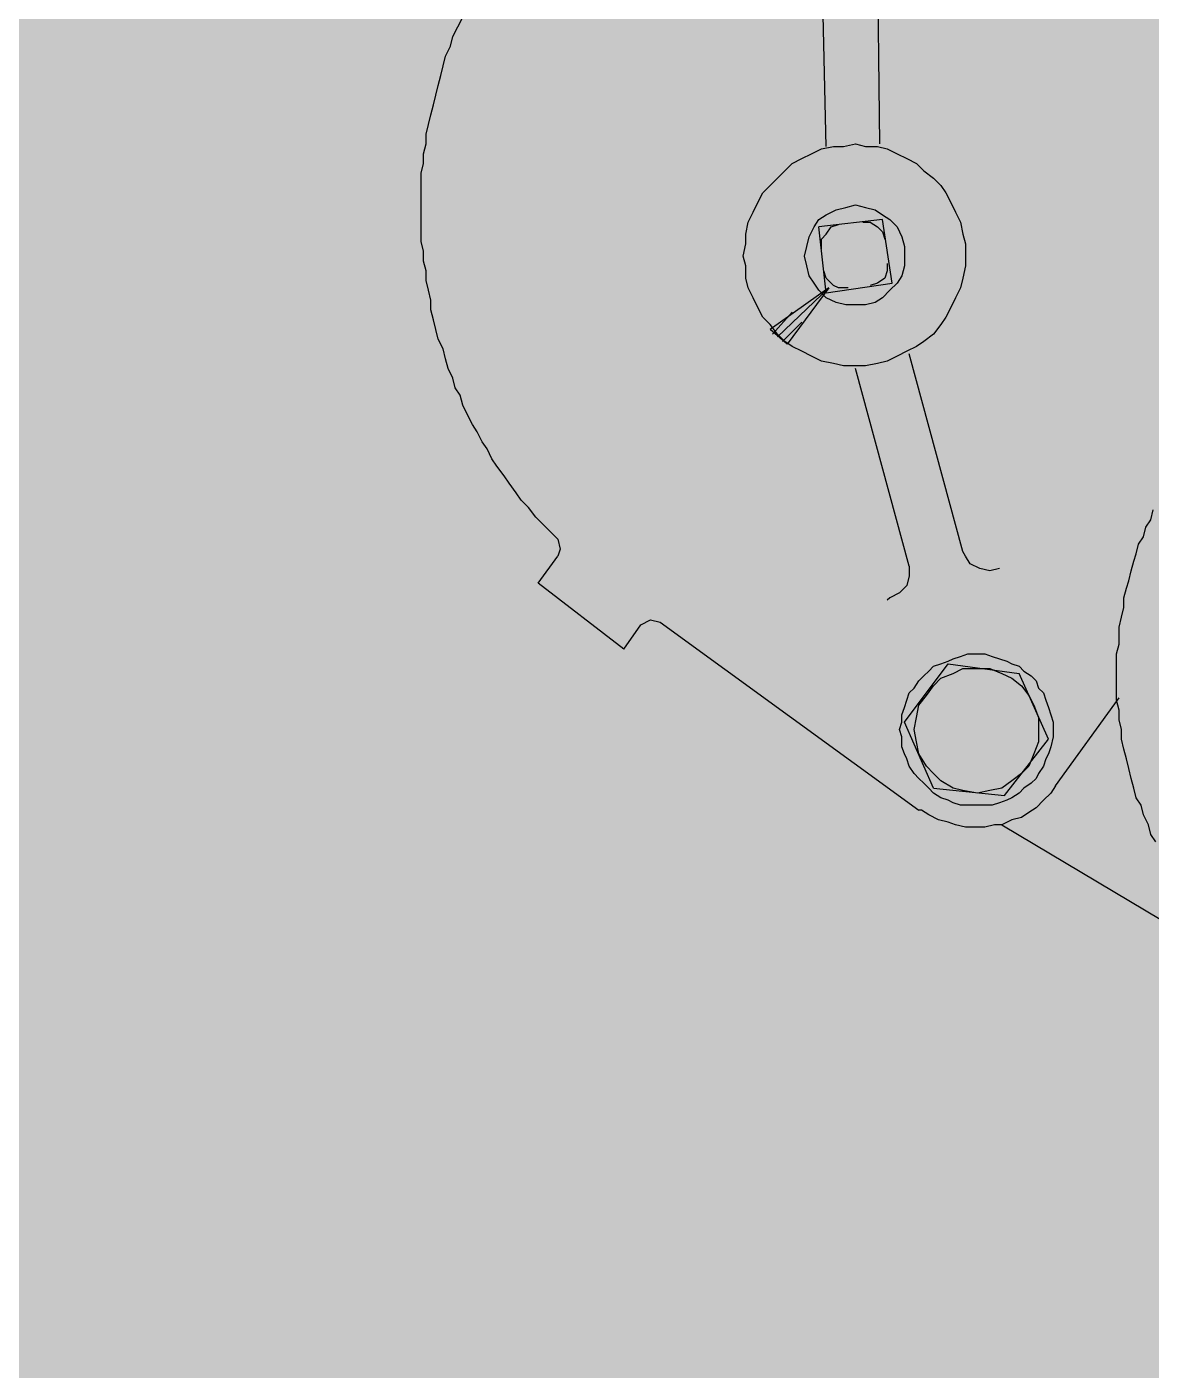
# Model space of a CAD drawing. Header units: millimetres. Extents: x -58335 to 291665, y -66693 to 213307.
# Drawn here: x 191354.8 to 191453.8, y 129210.8 to 129329.1 of the extents above; entities that cross this region are included whole.
import ezdxf

# ---------------------------------------------------------------- set-up
doc = ezdxf.new("R2010")
doc.units = ezdxf.units.MM
doc.header["$LTSCALE"] = 1000
doc.layers.add('X-SITE$0$-MY-녹지', color=254, linetype='Continuous')
doc.layers.add('X-SITE$0$P', color=2, linetype='Continuous')
doc.layers.add('X-SITE$0$A-ETC-기계 NOPLOT', color=163, linetype='Continuous', plot=False)
pattern_1 = [(0, (-29382.5, 14650.24), (317.5, 317.5), [158.75, -476.25]), (90, (-29303.13, 14570.87), (-317.5, 317.5), [158.75, -476.25])]

# ---------------------------------------------------------------- blocks, each defined once
blk = doc.blocks.new('X-SITE$0$240910_L-1F')
at = {"layer": 'X-SITE$0$-MY-녹지'}
h = blk.add_hatch(dxfattribs=at)
h.set_pattern_fill('CROSS', color=256, scale=50, style=2)
h.set_pattern_definition(pattern_1)
edge = h.paths.add_edge_path()
edge.add_arc((65971.07, 168205.25), 1850, 147.2795, 178.45248)
edge.add_line((64121.74, 168255.22), (153371.07, 168255.22))
edge.add_line((153371.07, 168255.22), (153371.07, 125655.26))
edge.add_line((153371.07, 125655.26), (167000, 125655.26))
edge.add_line((167000, 125655.26), (167000, 169179.4))
edge.add_line((167000, 169179.4), (166974.16, 169205.24))
edge.add_line((166974.16, 169205.24), (64414.63, 169205.26))
h = blk.add_hatch(dxfattribs=at)
h.set_pattern_fill('CROSS', color=256, scale=50, style=2)
h.set_pattern_definition(pattern_1)
edge = h.paths.add_edge_path()
edge.add_arc((65971.07, 168205.25), 1850, 147.2795, 157.76624)
edge.add_line((64258.62, 168905.27), (64971.07, 168905.27))
edge.add_line((64971.07, 168905.27), (64971.07, 168255.22))
edge.add_line((64971.07, 168255.22), (153371.07, 168255.22))
edge.add_line((153371.07, 168255.22), (153371.07, 125655.26))
edge.add_line((153371.07, 125655.26), (167000, 125655.26))
edge.add_line((167000, 125655.26), (167000, 169179.4))
edge.add_line((167000, 169179.4), (166974.16, 169205.24))
edge.add_line((166974.16, 169205.24), (64414.63, 169205.26))
blk = doc.blocks.new('X-SITE$0$punp')
at = {"layer": 'X-SITE$0$P', "color": 0, "linetype": 'Continuous'}
for points in [[(922693.72, 135214.28), (922694.61, 135213.68), (922695.81, 135213.38), (922697, 135212.78), (922698.19, 135212.49), (922699.09, 135211.89), (922700.28, 135211.59), (922701.47, 135211.29), (922702.67, 135210.99), (922703.86, 135210.7), (922705.06, 135210.4), (922706.25, 135210.1), (922707.44, 135210.1), (922708.64, 135209.8), (922709.83, 135209.8), (922711.02, 135209.5), (922711.92, 135209.5), (922713.11, 135209.5), (922714.31, 135209.5), (922715.5, 135209.5), (922716.69, 135209.5), (922717.89, 135209.8), (922719.08, 135209.8), (922719.98, 135209.8), (922721.17, 135210.1), (922722.36, 135210.4), (922723.56, 135210.4), (922724.75, 135210.7), (922725.65, 135210.99), (922726.84, 135211.29), (922728.03, 135211.59), (922728.93, 135211.89), (922730.12, 135212.19), (922731.02, 135212.78), (922732.21, 135213.08), (922733.11, 135213.68), (922734.3, 135213.98)], [(922695.81, 135195.48), (922673.72, 135232.48)], [(922700.58, 135202.04), (922711.32, 135209.8)], [(922700.58, 135202.04), (922699.68, 135201.45), (922698.79, 135200.55), (922697.89, 135199.65), (922697.3, 135198.76), (922696.7, 135197.86), (922696.4, 135196.67), (922695.81, 135195.48), (922695.81, 135194.58), (922695.51, 135193.39), (922695.51, 135192.19), (922695.51, 135191), (922695.81, 135189.81), (922696.1, 135188.91), (922696.4, 135187.72), (922697, 135186.53), (922697.6, 135185.63), (922697.6, 135185.33)], [(922698.19, 135192.49), (922698.19, 135191.3), (922698.19, 135190.4), (922698.49, 135189.51), (922698.79, 135188.91), (922699.09, 135188.02), (922699.68, 135187.12), (922700.28, 135186.53), (922700.88, 135185.93), (922701.47, 135185.33), (922702.07, 135184.73), (922702.97, 135184.14), (922703.86, 135183.84), (922704.46, 135183.54), (922705.35, 135183.24), (922706.55, 135183.24), (922707.44, 135182.94), (922708.34, 135183.24), (922709.23, 135183.24), (922710.13, 135183.54), (922711.02, 135183.84), (922711.92, 135184.14), (922712.52, 135184.73), (922713.41, 135185.33), (922714.01, 135185.93), (922714.6, 135186.53), (922715.2, 135187.12), (922715.5, 135188.02), (922715.8, 135188.91), (922716.1, 135189.51), (922716.39, 135190.4), (922716.69, 135191.3), (922716.69, 135192.49), (922716.69, 135193.39), (922716.39, 135194.28), (922716.1, 135195.18), (922715.8, 135196.07), (922715.5, 135196.67), (922715.2, 135197.57), (922714.6, 135198.16), (922714.01, 135199.06), (922713.41, 135199.65), (922712.52, 135199.95), (922711.92, 135200.55), (922711.02, 135200.85), (922710.13, 135201.15), (922709.23, 135201.45), (922708.34, 135201.74), (922707.44, 135201.74), (922706.55, 135201.74), (922705.35, 135201.45), (922704.46, 135201.15), (922703.86, 135200.85), (922702.97, 135200.55), (922702.07, 135199.95), (922701.47, 135199.65), (922700.88, 135199.06), (922700.28, 135198.16), (922699.68, 135197.57), (922699.09, 135196.67), (922698.79, 135196.07), (922698.49, 135195.18), (922698.19, 135194.28), (922698.19, 135193.39), (922698.19, 135192.49)], [(922699.39, 135195.78), (922706.25, 135201.15)], [(922706.25, 135201.15), (922714.31, 135197.57)], [(922699.68, 135192.49), (922699.98, 135190.7), (922700.28, 135189.51), (922701.18, 135188.02), (922702.07, 135187.12), (922702.97, 135186.23), (922704.46, 135185.33), (922705.95, 135185.03), (922707.44, 135184.73), (922708.93, 135185.03), (922710.43, 135185.33), (922711.62, 135186.23), (922712.81, 135187.12), (922713.71, 135188.02), (922714.31, 135189.51), (922714.9, 135190.7), (922714.9, 135192.49), (922714.9, 135193.99), (922714.31, 135195.48), (922713.71, 135196.67), (922712.81, 135197.86), (922711.62, 135198.76), (922710.43, 135199.36), (922708.93, 135199.95), (922707.44, 135199.95), (922705.95, 135199.95), (922704.46, 135199.36), (922702.97, 135198.76), (922702.07, 135197.86), (922701.18, 135196.67), (922700.28, 135195.48), (922699.98, 135193.99), (922699.68, 135192.49)], [(922715.5, 135188.91), (922714.31, 135197.57)], [(922700.28, 135187.12), (922699.39, 135195.78)], [(922727.14, 135195.18), (922726.84, 135193.99), (922727.14, 135192.79), (922727.73, 135191.6), (922728.63, 135191), (922729.23, 135190.7)], [(922729.23, 135190.7), (922753.4, 135184.14)], [(922751.91, 135177.57), (922751.91, 135176.08), (922752.2, 135174.89), (922752.5, 135173.4), (922753.1, 135172.2), (922753.7, 135171.01), (922754.29, 135169.81), (922754.89, 135168.92), (922755.78, 135168.02), (922756.98, 135167.13), (922757.87, 135166.23), (922759.07, 135165.64), (922760.26, 135165.04), (922761.45, 135164.44), (922762.65, 135164.14), (922764.14, 135164.14), (922765.33, 135163.85), (922766.83, 135164.14), (922768.02, 135164.14), (922769.51, 135164.44), (922770.7, 135165.04), (922771.9, 135165.64), (922773.09, 135166.23), (922773.99, 135167.13), (922774.88, 135168.02), (922775.78, 135168.92), (922776.67, 135169.81), (922777.27, 135171.01), (922777.87, 135172.2), (922778.46, 135173.4), (922778.76, 135174.89), (922778.76, 135176.08), (922779.06, 135177.57), (922778.76, 135178.77), (922778.76, 135180.26), (922778.46, 135181.45), (922777.87, 135182.65), (922777.27, 135183.84), (922776.67, 135185.03), (922775.78, 135185.93), (922774.88, 135187.12), (922773.99, 135188.02), (922773.09, 135188.61), (922771.9, 135189.21), (922770.7, 135189.81), (922769.51, 135190.4), (922768.02, 135190.7), (922766.83, 135191), (922765.33, 135191), (922764.14, 135191), (922762.65, 135190.7), (922761.45, 135190.4), (922760.26, 135189.81), (922759.07, 135189.21), (922757.87, 135188.61), (922756.98, 135188.02), (922755.78, 135187.12), (922754.89, 135185.93), (922754.29, 135185.03), (922753.7, 135183.84), (922753.1, 135182.65), (922752.5, 135181.45), (922752.2, 135180.26), (922751.91, 135178.77), (922751.91, 135177.57)], [(922708.34, 135183.54), (922715.5, 135188.91)], [(922700.28, 135187.12), (922708.34, 135183.54)], [(922720.57, 135153.7), (922697.6, 135185.33)], [(922727.44, 135184.14), (922726.24, 135184.14), (922725.05, 135183.84), (922724.15, 135182.94), (922723.56, 135181.75), (922723.26, 135181.45)], [(922727.44, 135184.14), (922751.61, 135177.57)], [(922759.37, 135177.57), (922759.37, 135176.38), (922759.66, 135175.19), (922760.26, 135173.99), (922761.16, 135173.1), (922762.05, 135172.5), (922762.95, 135171.9), (922764.14, 135171.6), (922765.33, 135171.31), (922766.53, 135171.6), (922767.72, 135171.9), (922768.91, 135172.5), (922769.81, 135173.1), (922770.41, 135173.99), (922771, 135175.19), (922771.3, 135176.38), (922771.6, 135177.57), (922771.3, 135178.77), (922771, 135179.96), (922770.41, 135180.86), (922769.81, 135181.75), (922768.91, 135182.65), (922767.72, 135183.24), (922766.53, 135183.54), (922765.33, 135183.54), (922764.14, 135183.54), (922762.95, 135183.24), (922762.05, 135182.65), (922761.16, 135181.75), (922760.26, 135180.86), (922759.66, 135179.96), (922759.37, 135178.77), (922759.37, 135177.57)], [(922760.86, 135173.99), (922762.05, 135182.05)], [(922764.44, 135181.45), (922763.54, 135181.45), (922762.65, 135181.15), (922762.05, 135180.26), (922761.75, 135179.36)], [(922762.05, 135182.05), (922769.81, 135180.86)], [(922769.51, 135178.47), (922769.51, 135179.36), (922768.91, 135180.26), (922768.32, 135180.86), (922767.42, 135181.15)], [(922769.81, 135180.86), (922768.91, 135173.1)], [(922779.06, 135180.56), (922803.83, 135180.26)], [(922761.45, 135176.68), (922761.45, 135175.48), (922761.75, 135174.89), (922762.65, 135173.99), (922763.54, 135173.69)], [(922761.45, 135174.29), (922754.59, 135169.22)], [(922761.45, 135174.29), (922755.49, 135168.02)], [(922761.45, 135174.29), (922756.38, 135167.13)], [(922766.23, 135173.4), (922767.42, 135173.4), (922768.02, 135173.99), (922768.91, 135174.59), (922769.21, 135175.48)], [(922760.86, 135173.99), (922768.91, 135173.1)], [(922778.76, 135173.99), (922803.83, 135173.4)], [(922757.28, 135171.01), (922754.89, 135168.62)], [(922758.47, 135169.81), (922755.78, 135167.43)], [(922754.59, 135169.22), (922756.38, 135167.13)], [(922720.27, 135151.31), (922720.87, 135152.51), (922720.57, 135153.7)], [(922717.29, 135149.22), (922720.27, 135151.31)], [(922717.29, 135149.22), (922725.35, 135138.78)], [(922730.72, 135141.17), (922729.52, 135141.47), (922728.63, 135141.17)], [(922725.35, 135138.78), (922728.63, 135141.17)], [(922730.72, 135141.17), (922731.61, 135140.27), (922732.51, 135139.38), (922733.4, 135138.48), (922734.6, 135137.59), (922735.49, 135136.69), (922736.39, 135136.09), (922737.58, 135135.2), (922738.48, 135134.6), (922739.67, 135133.71), (922740.57, 135133.11), (922741.76, 135132.51), (922742.65, 135131.92), (922743.85, 135131.32), (922744.74, 135130.72), (922745.94, 135130.13), (922747.13, 135129.53), (922748.32, 135129.23), (922749.22, 135128.63), (922750.41, 135128.34), (922751.61, 135127.74), (922752.8, 135127.44), (922753.99, 135127.14), (922755.19, 135126.55), (922756.38, 135126.25), (922757.57, 135125.95), (922758.77, 135125.65), (922759.96, 135125.65), (922761.16, 135125.35), (922762.35, 135125.05), (922763.54, 135125.05), (922764.74, 135124.76), (922765.93, 135124.76), (922767.12, 135124.46), (922768.32, 135124.46), (922769.51, 135124.46), (922770.7, 135124.46), (922771.9, 135124.46), (922773.09, 135124.46), (922774.29, 135124.46), (922775.48, 135124.46), (922776.67, 135124.76), (922777.87, 135124.76), (922779.06, 135125.05), (922780.25, 135125.05), (922781.45, 135125.35), (922782.64, 135125.65), (922783.83, 135125.95), (922785.03, 135126.25), (922786.22, 135126.55), (922787.42, 135126.84), (922788.61, 135127.14), (922789.8, 135127.44), (922791, 135128.04), (922792.19, 135128.34), (922793.38, 135128.93), (922794.58, 135129.53)]]:
    blk.add_lwpolyline(points, dxfattribs=at)
blk = doc.blocks.new('X-SITE$0$기계_옥외유류탱크')
at = {"layer": 'X-SITE$0$A-ETC-기계 NOPLOT'}
blk.add_circle((2475.63, -19485), 465, dxfattribs=at)
at = {"layer": 'X-SITE$0$A-ETC-기계 NOPLOT', "xscale": -0.7199999999999999, "yscale": 0.7199999999999999, "zscale": 0.7199999999999999, "rotation": 270.0000264656782}
blk.add_blockref('X-SITE$0$punp', (-94703.36, -684087.2), dxfattribs=at)

msp = doc.modelspace()

# ---------------------------------------------------------------- block references
for name, p in [('X-SITE$0$240910_L-1F', (29382.5, -14650.24)), ('X-SITE$0$기계_옥외유류탱크', (188803.57, 149005.02))]:
    msp.add_blockref(name, p)

doc.saveas('drawing.dxf')
